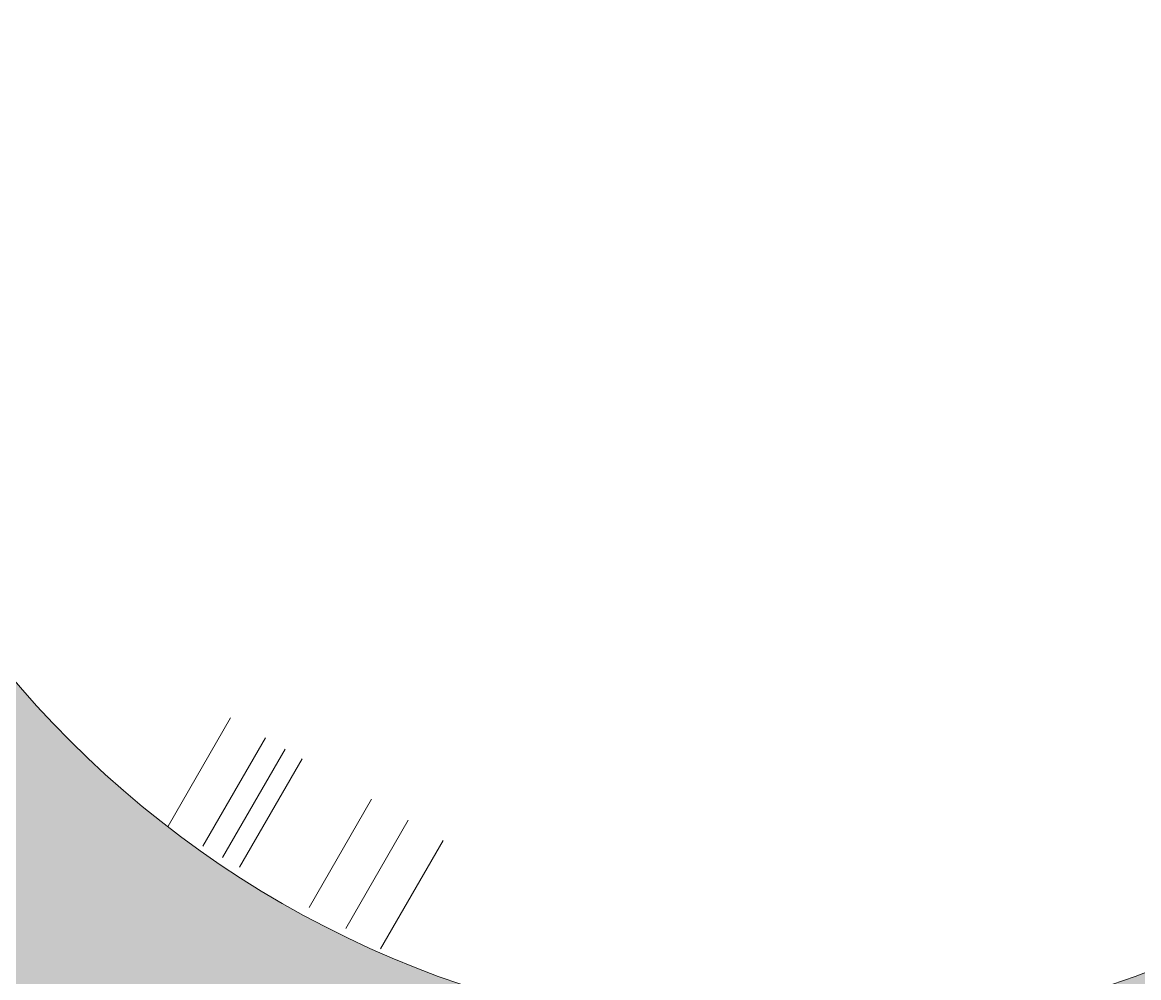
# Model space of a CAD drawing. Header units: millimetres. Extents: x 1.5 to 37.9, y -0.3 to 12.6.
# Drawn here: x 5.6802 to 5.7695, y 2.771 to 2.8473 of the extents above; entities that cross this region are included whole.
import ezdxf

# ---------------------------------------------------------------- set-up
doc = ezdxf.new("R2010")
doc.units = ezdxf.units.MM
for name, color, linetype, lineweight in [('0.2', 6, 'Continuous', 15), ('0.3', 4, 'Continuous', 20), ('0.6', 1, 'Continuous', 60)]:
    doc.layers.add(name, color=color, linetype=linetype, lineweight=lineweight)

msp = doc.modelspace()

# ---------------------------------------------------------------- hatches: boundary and pattern name
at = {"layer": '0.6'}
h = msp.add_hatch(color=256, dxfattribs=at)
h.dxf.hatch_style = 1
h.paths.add_polyline_path([(5.721316, 2.959849, 0.084423), (5.68521, 2.946907), (5.683043, 2.945656, 0.21922), (5.628633, 2.866918), (5.662684, 2.866918, -0.275691), (5.721316, 2.925775)])
h.paths.add_polyline_path([(5.761316, 2.959849), (5.761316, 2.925775, -0.275691), (5.819947, 2.866918), (5.853999, 2.866918, 0.315371)])
h.paths.add_polyline_path([(5.853891, 2.826918), (5.819794, 2.826918, -0.273624), (5.761316, 2.768665), (5.761316, 2.73459, 0.313898)])
h.paths.add_polyline_path([(5.662838, 2.826918), (5.62874, 2.826918, 0.194312), (5.674414, 2.754432), (5.694412, 2.742886, 0.061764), (5.721316, 2.73459), (5.721316, 2.768665, -0.273624)])

# ---------------------------------------------------------------- linework, layer by layer
at = {"layer": '0.2'}
for points in [[(5.691837, 2.783096), (5.696837, 2.791756)], [(5.691837, 2.783096), (5.696837, 2.791756)], [(5.694617, 2.78149), (5.699617, 2.79015)], [(5.694617, 2.78149), (5.699617, 2.79015)], [(5.696189, 2.780582), (5.70119, 2.789242)], [(5.696189, 2.780582), (5.70119, 2.789242)], [(5.697549, 2.779797), (5.70255, 2.788457)], [(5.697549, 2.779797), (5.70255, 2.788457)], [(5.70311, 2.776586), (5.70811, 2.785246)], [(5.70311, 2.776586), (5.70811, 2.785246)], [(5.706042, 2.774893), (5.711043, 2.783553)], [(5.706042, 2.774893), (5.711043, 2.783553)], [(5.708822, 2.773287), (5.713823, 2.781947)], [(5.708822, 2.773287), (5.713823, 2.781947)]]:
    msp.add_lwpolyline(points, dxfattribs=at)
at = {"layer": '0.2', "extrusion": (0.04522, 0.987029, 0.154042)}
for points in [[(-5.56595, -0.21082), (-5.563099, -0.220405)], [(-5.56595, -0.240343), (-5.563099, -0.249928)], [(-5.561351, -0.209452), (-5.5585, -0.219037)], [(-5.561351, -0.238975), (-5.5585, -0.24856)], [(-5.577665, -0.224737), (-5.580516, -0.215152)], [(-5.577665, -0.25426), (-5.580516, -0.244675)], [(-5.573066, -0.223369), (-5.575917, -0.213784)], [(-5.573066, -0.252892), (-5.575917, -0.243307)]]:
    msp.add_lwpolyline(points, dxfattribs=at)
at = {"layer": '0.2', "extrusion": (0.199618, 0.944024, -0.262623)}
for points in [[(-4.996037, 1.270341), (-5.002309, 1.262552)], [(-4.996037, 1.241511), (-5.002309, 1.233722)], [(-5.014684, 1.272517), (-5.008413, 1.280306)], [(-5.014684, 1.243686), (-5.008413, 1.251475)], [(-4.992936, 1.267845), (-4.999208, 1.260056)], [(-4.992936, 1.239014), (-4.999208, 1.231225)], [(-5.011583, 1.27002), (-5.005312, 1.277809)], [(-5.011583, 1.24119), (-5.005312, 1.248979)]]:
    msp.add_lwpolyline(points, dxfattribs=at)
at = {"layer": '0.2', "extrusion": (-0.169303, 0.097765, 0.980703)}
for points in [[(-5.266426, 3.533396), (-5.266426, 3.523396)], [(-5.266426, 3.527555), (-5.266426, 3.517555)], [(-5.266426, 3.523396), (-5.266426, 3.533396)], [(-5.266426, 3.517555), (-5.266426, 3.527555)], [(-5.256426, 3.533396), (-5.256426, 3.523396)], [(-5.256426, 3.527555), (-5.256426, 3.517555)], [(-5.256426, 3.523396), (-5.256426, 3.533396)], [(-5.256426, 3.517555), (-5.256426, 3.527555)]]:
    msp.add_lwpolyline(points, dxfattribs=at)
at = {"layer": '0.2', "extrusion": (0.500068, 0.865986, 9.57833e-16)}
msp.add_lwpolyline([(-3.542343, 0.257231), (-3.542409, 0.257337), (-3.542477, 0.257441), (-3.542549, 0.257546), (-3.542624, 0.257649), (-3.542701, 0.257752), (-3.542782, 0.257853), (-3.542866, 0.257953), (-3.542952, 0.258053), (-3.543042, 0.25815), (-3.543134, 0.258247), (-3.54323, 0.258341), (-3.543328, 0.258434), (-3.543429, 0.258526), (-3.543533, 0.258615), (-3.54364, 0.258702), (-3.543749, 0.258787), (-3.543862, 0.258869), (-3.543976, 0.25895), (-3.544094, 0.259027), (-3.544213, 0.259102), (-3.544335, 0.259174), (-3.544459, 0.259244), (-3.544586, 0.25931), (-3.544714, 0.259373), (-3.544845, 0.259433), (-3.544977, 0.25949), (-3.54511, 0.259544), (-3.545246, 0.259594), (-3.545383, 0.259641), (-3.545521, 0.259684), (-3.54566, 0.259724), (-3.5458, 0.25976), (-3.545942, 0.259792), (-3.546084, 0.259821), (-3.546226, 0.259846), (-3.546369, 0.259867), (-3.546512, 0.259885), (-3.546656, 0.259899), (-3.546799, 0.259909), (-3.546943, 0.259916), (-3.547086, 0.259918), (-3.547229, 0.259918), (-3.547371, 0.259913), (-3.547512, 0.259905), (-3.547653, 0.259894), (-3.547793, 0.259878), (-3.547931, 0.25986), (-3.548069, 0.259838), (-3.548205, 0.259813), (-3.54834, 0.259785), (-3.548474, 0.259753), (-3.548605, 0.259719), (-3.548735, 0.259682), (-3.548864, 0.259641), (-3.54899, 0.259598), (-3.549115, 0.259553), (-3.549237, 0.259504), (-3.549358, 0.259454), (-3.549476, 0.2594), (-3.549592, 0.259345), (-3.549706, 0.259288), (-3.549817, 0.259228), (-3.549926, 0.259166), (-3.550033, 0.259103), (-3.550139, 0.259037), (-3.550243, 0.258969), (-3.550348, 0.258897), (-3.550451, 0.258822), (-3.550554, 0.258745), (-3.550655, 0.258664), (-3.550755, 0.25858), (-3.550855, 0.258494), (-3.550952, 0.258404), (-3.551049, 0.258312), (-3.551143, 0.258216), (-3.551236, 0.258118), (-3.551328, 0.258017), (-3.551417, 0.257913), (-3.551504, 0.257806), (-3.551589, 0.257696), (-3.551671, 0.257584), (-3.551752, 0.25747), (-3.551829, 0.257352), (-3.551904, 0.257233), (-3.551976, 0.257111), (-3.552046, 0.256986), (-3.552112, 0.25686), (-3.552175, 0.256732), (-3.552235, 0.256601), (-3.552292, 0.256469), (-3.552346, 0.256335), (-3.552396, 0.2562), (-3.552443, 0.256063), (-3.552486, 0.255925), (-3.552526, 0.255786), (-3.552562, 0.255646), (-3.552594, 0.255504), (-3.552623, 0.255362), (-3.552648, 0.25522), (-3.552669, 0.255077), (-3.552687, 0.254934), (-3.552701, 0.25479), (-3.552711, 0.254647), (-3.552718, 0.254503), (-3.55272, 0.25436), (-3.55272, 0.254217), (-3.552715, 0.254075), (-3.552707, 0.253934), (-3.552695, 0.253793), (-3.55268, 0.253653), (-3.552662, 0.253514), (-3.55264, 0.253377), (-3.552615, 0.253241), (-3.552587, 0.253106), (-3.552555, 0.252972), (-3.552521, 0.252841), (-3.552484, 0.252711), (-3.552443, 0.252582), (-3.5524, 0.252456), (-3.552355, 0.252331), (-3.552306, 0.252209), (-3.552256, 0.252088), (-3.552202, 0.25197), (-3.552147, 0.251854), (-3.55209, 0.25174), (-3.55203, 0.251629), (-3.551968, 0.25152), (-3.551905, 0.251413), (-3.551839, 0.251307), (-3.551771, 0.251202), (-3.551699, 0.251098), (-3.551624, 0.250995), (-3.551547, 0.250892), (-3.551466, 0.250791), (-3.551382, 0.25069), (-3.551296, 0.250591), (-3.551206, 0.250494), (-3.551114, 0.250397), (-3.551018, 0.250303), (-3.55092, 0.25021), (-3.550819, 0.250118), (-3.550715, 0.250029), (-3.550608, 0.249942), (-3.550498, 0.249857), (-3.550386, 0.249775), (-3.550272, 0.249694), (-3.550154, 0.249617), (-3.550035, 0.249542), (-3.549913, 0.24947), (-3.549788, 0.2494), (-3.549662, 0.249334), (-3.549534, 0.249271), (-3.549403, 0.249211), (-3.549271, 0.249154), (-3.549137, 0.2491), (-3.549002, 0.24905), (-3.548865, 0.249003), (-3.548727, 0.24896), (-3.548588, 0.24892), (-3.548448, 0.248884), (-3.548306, 0.248852), (-3.548164, 0.248823), (-3.548022, 0.248798), (-3.547879, 0.248777), (-3.547736, 0.248759), (-3.547592, 0.248745), (-3.547449, 0.248735), (-3.547305, 0.248728), (-3.547162, 0.248726), (-3.547019, 0.248726), (-3.546877, 0.248731), (-3.546736, 0.248739), (-3.546595, 0.24875), (-3.546455, 0.248765), (-3.546316, 0.248784), (-3.546179, 0.248806), (-3.546043, 0.248831), (-3.545908, 0.248859), (-3.545774, 0.248891), (-3.545643, 0.248925), (-3.545512, 0.248962), (-3.545384, 0.249003), (-3.545258, 0.249046), (-3.545133, 0.249091), (-3.545011, 0.24914), (-3.54489, 0.24919), (-3.544772, 0.249244), (-3.544656, 0.249299), (-3.544542, 0.249356), (-3.544431, 0.249416), (-3.544322, 0.249478), (-3.544215, 0.249541), (-3.544109, 0.249607), (-3.544004, 0.249675), (-3.5439, 0.249747), (-3.543797, 0.249822), (-3.543694, 0.249899), (-3.543593, 0.24998), (-3.543492, 0.250064), (-3.543393, 0.25015), (-3.543296, 0.25024), (-3.543199, 0.250332), (-3.543104, 0.250428), (-3.543011, 0.250526), (-3.54292, 0.250627), (-3.542831, 0.250731), (-3.542744, 0.250838), (-3.542659, 0.250948), (-3.542577, 0.25106), (-3.542496, 0.251174), (-3.542419, 0.251292), (-3.542344, 0.251411), (-3.542272, 0.251533), (-3.542202, 0.251657), (-3.542136, 0.251784), (-3.542073, 0.251912), (-3.542013, 0.252043), (-3.541956, 0.252175), (-3.541902, 0.252309), (-3.541852, 0.252444), (-3.541805, 0.252581), (-3.541762, 0.252719), (-3.541722, 0.252858), (-3.541686, 0.252998), (-3.541654, 0.25314), (-3.541625, 0.253282), (-3.5416, 0.253424), (-3.541578, 0.253567), (-3.541561, 0.25371), (-3.541547, 0.253854), (-3.541537, 0.253997), (-3.54153, 0.254141), (-3.541527, 0.254284), (-3.541528, 0.254427), (-3.541533, 0.254569), (-3.541541, 0.25471), (-3.541552, 0.254851), (-3.541567, 0.254991), (-3.541586, 0.25513), (-3.541608, 0.255267), (-3.541633, 0.255403), (-3.541661, 0.255538), (-3.541693, 0.255672), (-3.541727, 0.255803), (-3.541764, 0.255933), (-3.541805, 0.256062), (-3.541848, 0.256188), (-3.541893, 0.256313), (-3.541942, 0.256435), (-3.541992, 0.256556), (-3.542045, 0.256674), (-3.542101, 0.25679), (-3.542158, 0.256904), (-3.542218, 0.257015), (-3.54228, 0.257124)], close=True, dxfattribs=at)
at = {"layer": '0.2', "extrusion": (0.500068, 0.865986, 9.99478e-16)}
msp.add_lwpolyline([(-3.542343, 0.227352), (-3.542409, 0.227457), (-3.542477, 0.227562), (-3.542549, 0.227666), (-3.542624, 0.22777), (-3.542701, 0.227872), (-3.542782, 0.227974), (-3.542866, 0.228074), (-3.542952, 0.228173), (-3.543042, 0.228271), (-3.543134, 0.228368), (-3.54323, 0.228462), (-3.543328, 0.228555), (-3.543429, 0.228646), (-3.543533, 0.228736), (-3.54364, 0.228823), (-3.543749, 0.228908), (-3.543862, 0.22899), (-3.543976, 0.22907), (-3.544094, 0.229148), (-3.544213, 0.229223), (-3.544335, 0.229295), (-3.544459, 0.229364), (-3.544586, 0.229431), (-3.544714, 0.229494), (-3.544845, 0.229554), (-3.544977, 0.229611), (-3.54511, 0.229665), (-3.545246, 0.229715), (-3.545383, 0.229762), (-3.545521, 0.229805), (-3.54566, 0.229845), (-3.5458, 0.229881), (-3.545942, 0.229913), (-3.546084, 0.229942), (-3.546226, 0.229967), (-3.546369, 0.229988), (-3.546512, 0.230006), (-3.546656, 0.23002), (-3.546799, 0.23003), (-3.546943, 0.230036), (-3.547086, 0.230039), (-3.547229, 0.230038), (-3.547371, 0.230034), (-3.547512, 0.230026), (-3.547653, 0.230014), (-3.547793, 0.229999), (-3.547931, 0.229981), (-3.548069, 0.229959), (-3.548205, 0.229934), (-3.54834, 0.229906), (-3.548474, 0.229874), (-3.548605, 0.22984), (-3.548735, 0.229802), (-3.548864, 0.229762), (-3.54899, 0.229719), (-3.549115, 0.229673), (-3.549237, 0.229625), (-3.549358, 0.229574), (-3.549476, 0.229521), (-3.549592, 0.229466), (-3.549706, 0.229408), (-3.549817, 0.229349), (-3.549926, 0.229287), (-3.550033, 0.229224), (-3.550139, 0.229158), (-3.550243, 0.229089), (-3.550348, 0.229018), (-3.550451, 0.228943), (-3.550554, 0.228865), (-3.550655, 0.228785), (-3.550755, 0.228701), (-3.550855, 0.228615), (-3.550952, 0.228525), (-3.551049, 0.228433), (-3.551143, 0.228337), (-3.551236, 0.228239), (-3.551328, 0.228138), (-3.551417, 0.228034), (-3.551504, 0.227927), (-3.551589, 0.227817), (-3.551671, 0.227705), (-3.551752, 0.22759), (-3.551829, 0.227473), (-3.551904, 0.227353), (-3.551976, 0.227231), (-3.552046, 0.227107), (-3.552112, 0.226981), (-3.552175, 0.226852), (-3.552235, 0.226722), (-3.552292, 0.22659), (-3.552346, 0.226456), (-3.552396, 0.226321), (-3.552443, 0.226184), (-3.552486, 0.226046), (-3.552526, 0.225907), (-3.552562, 0.225766), (-3.552594, 0.225625), (-3.552623, 0.225483), (-3.552648, 0.225341), (-3.552669, 0.225198), (-3.552687, 0.225054), (-3.552701, 0.224911), (-3.552711, 0.224767), (-3.552718, 0.224624), (-3.55272, 0.224481), (-3.55272, 0.224338), (-3.552715, 0.224196), (-3.552707, 0.224054), (-3.552695, 0.223914), (-3.55268, 0.223774), (-3.552662, 0.223635), (-3.55264, 0.223498), (-3.552615, 0.223361), (-3.552587, 0.223227), (-3.552555, 0.223093), (-3.552521, 0.222961), (-3.552484, 0.222831), (-3.552443, 0.222703), (-3.5524, 0.222577), (-3.552355, 0.222452), (-3.552306, 0.22233), (-3.552256, 0.222209), (-3.552202, 0.222091), (-3.552147, 0.221975), (-3.55209, 0.221861), (-3.55203, 0.22175), (-3.551968, 0.22164), (-3.551905, 0.221534), (-3.551839, 0.221428), (-3.551771, 0.221323), (-3.551699, 0.221219), (-3.551624, 0.221116), (-3.551547, 0.221013), (-3.551466, 0.220912), (-3.551382, 0.220811), (-3.551296, 0.220712), (-3.551206, 0.220614), (-3.551114, 0.220518), (-3.551018, 0.220423), (-3.55092, 0.22033), (-3.550819, 0.220239), (-3.550715, 0.22015), (-3.550608, 0.220063), (-3.550498, 0.219978), (-3.550386, 0.219895), (-3.550272, 0.219815), (-3.550154, 0.219738), (-3.550035, 0.219663), (-3.549913, 0.21959), (-3.549788, 0.219521), (-3.549662, 0.219455), (-3.549534, 0.219392), (-3.549403, 0.219331), (-3.549271, 0.219274), (-3.549137, 0.219221), (-3.549002, 0.219171), (-3.548865, 0.219124), (-3.548727, 0.219081), (-3.548588, 0.219041), (-3.548448, 0.219005), (-3.548306, 0.218972), (-3.548164, 0.218944), (-3.548022, 0.218919), (-3.547879, 0.218897), (-3.547736, 0.21888), (-3.547592, 0.218866), (-3.547449, 0.218856), (-3.547305, 0.218849), (-3.547162, 0.218846), (-3.547019, 0.218847), (-3.546877, 0.218852), (-3.546736, 0.21886), (-3.546595, 0.218871), (-3.546455, 0.218886), (-3.546316, 0.218905), (-3.546179, 0.218927), (-3.546043, 0.218952), (-3.545908, 0.21898), (-3.545774, 0.219011), (-3.545643, 0.219046), (-3.545512, 0.219083), (-3.545384, 0.219123), (-3.545258, 0.219166), (-3.545133, 0.219212), (-3.545011, 0.21926), (-3.54489, 0.219311), (-3.544772, 0.219364), (-3.544656, 0.21942), (-3.544542, 0.219477), (-3.544431, 0.219537), (-3.544322, 0.219598), (-3.544215, 0.219662), (-3.544109, 0.219727), (-3.544004, 0.219796), (-3.5439, 0.219868), (-3.543797, 0.219942), (-3.543694, 0.22002), (-3.543593, 0.220101), (-3.543492, 0.220184), (-3.543393, 0.220271), (-3.543296, 0.22036), (-3.543199, 0.220453), (-3.543104, 0.220548), (-3.543011, 0.220647), (-3.54292, 0.220748), (-3.542831, 0.220852), (-3.542744, 0.220959), (-3.542659, 0.221068), (-3.542577, 0.22118), (-3.542496, 0.221295), (-3.542419, 0.221412), (-3.542344, 0.221532), (-3.542272, 0.221654), (-3.542202, 0.221778), (-3.542136, 0.221905), (-3.542073, 0.222033), (-3.542013, 0.222163), (-3.541956, 0.222295), (-3.541902, 0.222429), (-3.541852, 0.222565), (-3.541805, 0.222701), (-3.541762, 0.22284), (-3.541722, 0.222979), (-3.541686, 0.223119), (-3.541654, 0.22326), (-3.541625, 0.223402), (-3.5416, 0.223545), (-3.541578, 0.223688), (-3.541561, 0.223831), (-3.541547, 0.223975), (-3.541537, 0.224118), (-3.54153, 0.224262), (-3.541527, 0.224405), (-3.541528, 0.224547), (-3.541533, 0.22469), (-3.541541, 0.224831), (-3.541552, 0.224972), (-3.541567, 0.225112), (-3.541586, 0.22525), (-3.541608, 0.225388), (-3.541633, 0.225524), (-3.541661, 0.225659), (-3.541693, 0.225792), (-3.541727, 0.225924), (-3.541764, 0.226054), (-3.541805, 0.226183), (-3.541848, 0.226309), (-3.541893, 0.226433), (-3.541942, 0.226556), (-3.541992, 0.226676), (-3.542045, 0.226795), (-3.542101, 0.226911), (-3.542158, 0.227024), (-3.542218, 0.227136), (-3.54228, 0.227245)], close=True, dxfattribs=at)
at = {"layer": '0.2', "extrusion": (0.500068, 0.865986, 3.37324e-15)}
msp.add_lwpolyline([(-3.542343, 0.257231), (-3.542409, 0.257337), (-3.542477, 0.257441), (-3.542549, 0.257546), (-3.542624, 0.257649), (-3.542701, 0.257752), (-3.542782, 0.257853), (-3.542866, 0.257953), (-3.542952, 0.258053), (-3.543042, 0.25815), (-3.543134, 0.258247), (-3.54323, 0.258341), (-3.543328, 0.258434), (-3.543429, 0.258526), (-3.543533, 0.258615), (-3.54364, 0.258702), (-3.543749, 0.258787), (-3.543862, 0.258869), (-3.543976, 0.25895), (-3.544094, 0.259027), (-3.544213, 0.259102), (-3.544335, 0.259174), (-3.544459, 0.259244), (-3.544586, 0.25931), (-3.544714, 0.259373), (-3.544845, 0.259433), (-3.544977, 0.25949), (-3.54511, 0.259544), (-3.545246, 0.259594), (-3.545383, 0.259641), (-3.545521, 0.259684), (-3.54566, 0.259724), (-3.5458, 0.25976), (-3.545942, 0.259792), (-3.546084, 0.259821), (-3.546226, 0.259846), (-3.546369, 0.259867), (-3.546512, 0.259885), (-3.546656, 0.259899), (-3.546799, 0.259909), (-3.546943, 0.259916), (-3.547086, 0.259918), (-3.547229, 0.259918), (-3.547371, 0.259913), (-3.547512, 0.259905), (-3.547653, 0.259894), (-3.547793, 0.259878), (-3.547931, 0.25986), (-3.548069, 0.259838), (-3.548205, 0.259813), (-3.54834, 0.259785), (-3.548474, 0.259753), (-3.548605, 0.259719), (-3.548735, 0.259682), (-3.548864, 0.259641), (-3.54899, 0.259598), (-3.549115, 0.259553), (-3.549237, 0.259504), (-3.549358, 0.259454), (-3.549476, 0.2594), (-3.549592, 0.259345), (-3.549706, 0.259288), (-3.549817, 0.259228), (-3.549926, 0.259166), (-3.550033, 0.259103), (-3.550139, 0.259037), (-3.550243, 0.258969), (-3.550348, 0.258897), (-3.550451, 0.258822), (-3.550554, 0.258745), (-3.550655, 0.258664), (-3.550755, 0.25858), (-3.550855, 0.258494), (-3.550952, 0.258404), (-3.551049, 0.258312), (-3.551143, 0.258216), (-3.551236, 0.258118), (-3.551328, 0.258017), (-3.551417, 0.257913), (-3.551504, 0.257806), (-3.551589, 0.257696), (-3.551671, 0.257584), (-3.551752, 0.25747), (-3.551829, 0.257352), (-3.551904, 0.257233), (-3.551976, 0.257111), (-3.552046, 0.256986), (-3.552112, 0.25686), (-3.552175, 0.256732), (-3.552235, 0.256601), (-3.552292, 0.256469), (-3.552346, 0.256335), (-3.552396, 0.2562), (-3.552443, 0.256063), (-3.552486, 0.255925), (-3.552526, 0.255786), (-3.552562, 0.255646), (-3.552594, 0.255504), (-3.552623, 0.255362), (-3.552648, 0.25522), (-3.552669, 0.255077), (-3.552687, 0.254934), (-3.552701, 0.25479), (-3.552711, 0.254647), (-3.552718, 0.254503), (-3.55272, 0.25436), (-3.55272, 0.254217), (-3.552715, 0.254075), (-3.552707, 0.253934), (-3.552695, 0.253793), (-3.55268, 0.253653), (-3.552662, 0.253514), (-3.55264, 0.253377), (-3.552615, 0.253241), (-3.552587, 0.253106), (-3.552555, 0.252972), (-3.552521, 0.252841), (-3.552484, 0.252711), (-3.552443, 0.252582), (-3.5524, 0.252456), (-3.552355, 0.252331), (-3.552306, 0.252209), (-3.552256, 0.252088), (-3.552202, 0.25197), (-3.552147, 0.251854), (-3.55209, 0.25174), (-3.55203, 0.251629), (-3.551968, 0.25152), (-3.551905, 0.251413), (-3.551839, 0.251307), (-3.551771, 0.251202), (-3.551699, 0.251098), (-3.551624, 0.250995), (-3.551547, 0.250892), (-3.551466, 0.250791), (-3.551382, 0.25069), (-3.551296, 0.250591), (-3.551206, 0.250494), (-3.551114, 0.250397), (-3.551018, 0.250303), (-3.55092, 0.25021), (-3.550819, 0.250118), (-3.550715, 0.250029), (-3.550608, 0.249942), (-3.550498, 0.249857), (-3.550386, 0.249775), (-3.550272, 0.249694), (-3.550154, 0.249617), (-3.550035, 0.249542), (-3.549913, 0.24947), (-3.549788, 0.2494), (-3.549662, 0.249334), (-3.549534, 0.249271), (-3.549403, 0.249211), (-3.549271, 0.249154), (-3.549137, 0.2491), (-3.549002, 0.24905), (-3.548865, 0.249003), (-3.548727, 0.24896), (-3.548588, 0.24892), (-3.548448, 0.248884), (-3.548306, 0.248852), (-3.548164, 0.248823), (-3.548022, 0.248798), (-3.547879, 0.248777), (-3.547736, 0.248759), (-3.547592, 0.248745), (-3.547449, 0.248735), (-3.547305, 0.248728), (-3.547162, 0.248726), (-3.547019, 0.248726), (-3.546877, 0.248731), (-3.546736, 0.248739), (-3.546595, 0.24875), (-3.546455, 0.248765), (-3.546316, 0.248784), (-3.546179, 0.248806), (-3.546043, 0.248831), (-3.545908, 0.248859), (-3.545774, 0.248891), (-3.545643, 0.248925), (-3.545512, 0.248962), (-3.545384, 0.249003), (-3.545258, 0.249046), (-3.545133, 0.249091), (-3.545011, 0.24914), (-3.54489, 0.24919), (-3.544772, 0.249244), (-3.544656, 0.249299), (-3.544542, 0.249356), (-3.544431, 0.249416), (-3.544322, 0.249478), (-3.544215, 0.249541), (-3.544109, 0.249607), (-3.544004, 0.249675), (-3.5439, 0.249747), (-3.543797, 0.249822), (-3.543694, 0.249899), (-3.543593, 0.24998), (-3.543492, 0.250064), (-3.543393, 0.25015), (-3.543296, 0.25024), (-3.543199, 0.250332), (-3.543104, 0.250428), (-3.543011, 0.250526), (-3.54292, 0.250627), (-3.542831, 0.250731), (-3.542744, 0.250838), (-3.542659, 0.250948), (-3.542577, 0.25106), (-3.542496, 0.251174), (-3.542419, 0.251292), (-3.542344, 0.251411), (-3.542272, 0.251533), (-3.542202, 0.251657), (-3.542136, 0.251784), (-3.542073, 0.251912), (-3.542013, 0.252043), (-3.541956, 0.252175), (-3.541902, 0.252309), (-3.541852, 0.252444), (-3.541805, 0.252581), (-3.541762, 0.252719), (-3.541722, 0.252858), (-3.541686, 0.252998), (-3.541654, 0.25314), (-3.541625, 0.253282), (-3.5416, 0.253424), (-3.541578, 0.253567), (-3.541561, 0.25371), (-3.541547, 0.253854), (-3.541537, 0.253997), (-3.54153, 0.254141), (-3.541527, 0.254284), (-3.541528, 0.254427), (-3.541533, 0.254569), (-3.541541, 0.25471), (-3.541552, 0.254851), (-3.541567, 0.254991), (-3.541586, 0.25513), (-3.541608, 0.255267), (-3.541633, 0.255403), (-3.541661, 0.255538), (-3.541693, 0.255672), (-3.541727, 0.255803), (-3.541764, 0.255933), (-3.541805, 0.256062), (-3.541848, 0.256188), (-3.541893, 0.256313), (-3.541942, 0.256435), (-3.541992, 0.256556), (-3.542045, 0.256674), (-3.542101, 0.25679), (-3.542158, 0.256904), (-3.542218, 0.257015), (-3.54228, 0.257124)], close=True, dxfattribs=at)
at = {"layer": '0.2', "extrusion": (0.500068, 0.865986, 3.39406e-15)}
msp.add_lwpolyline([(-3.542343, 0.227352), (-3.542409, 0.227457), (-3.542477, 0.227562), (-3.542549, 0.227666), (-3.542624, 0.22777), (-3.542701, 0.227872), (-3.542782, 0.227974), (-3.542866, 0.228074), (-3.542952, 0.228173), (-3.543042, 0.228271), (-3.543134, 0.228368), (-3.54323, 0.228462), (-3.543328, 0.228555), (-3.543429, 0.228646), (-3.543533, 0.228736), (-3.54364, 0.228823), (-3.543749, 0.228908), (-3.543862, 0.22899), (-3.543976, 0.22907), (-3.544094, 0.229148), (-3.544213, 0.229223), (-3.544335, 0.229295), (-3.544459, 0.229364), (-3.544586, 0.229431), (-3.544714, 0.229494), (-3.544845, 0.229554), (-3.544977, 0.229611), (-3.54511, 0.229665), (-3.545246, 0.229715), (-3.545383, 0.229762), (-3.545521, 0.229805), (-3.54566, 0.229845), (-3.5458, 0.229881), (-3.545942, 0.229913), (-3.546084, 0.229942), (-3.546226, 0.229967), (-3.546369, 0.229988), (-3.546512, 0.230006), (-3.546656, 0.23002), (-3.546799, 0.23003), (-3.546943, 0.230036), (-3.547086, 0.230039), (-3.547229, 0.230038), (-3.547371, 0.230034), (-3.547512, 0.230026), (-3.547653, 0.230014), (-3.547793, 0.229999), (-3.547931, 0.229981), (-3.548069, 0.229959), (-3.548205, 0.229934), (-3.54834, 0.229906), (-3.548474, 0.229874), (-3.548605, 0.22984), (-3.548735, 0.229802), (-3.548864, 0.229762), (-3.54899, 0.229719), (-3.549115, 0.229673), (-3.549237, 0.229625), (-3.549358, 0.229574), (-3.549476, 0.229521), (-3.549592, 0.229466), (-3.549706, 0.229408), (-3.549817, 0.229349), (-3.549926, 0.229287), (-3.550033, 0.229224), (-3.550139, 0.229158), (-3.550243, 0.229089), (-3.550348, 0.229018), (-3.550451, 0.228943), (-3.550554, 0.228865), (-3.550655, 0.228785), (-3.550755, 0.228701), (-3.550855, 0.228615), (-3.550952, 0.228525), (-3.551049, 0.228433), (-3.551143, 0.228337), (-3.551236, 0.228239), (-3.551328, 0.228138), (-3.551417, 0.228034), (-3.551504, 0.227927), (-3.551589, 0.227817), (-3.551671, 0.227705), (-3.551752, 0.22759), (-3.551829, 0.227473), (-3.551904, 0.227353), (-3.551976, 0.227231), (-3.552046, 0.227107), (-3.552112, 0.226981), (-3.552175, 0.226852), (-3.552235, 0.226722), (-3.552292, 0.22659), (-3.552346, 0.226456), (-3.552396, 0.226321), (-3.552443, 0.226184), (-3.552486, 0.226046), (-3.552526, 0.225907), (-3.552562, 0.225766), (-3.552594, 0.225625), (-3.552623, 0.225483), (-3.552648, 0.225341), (-3.552669, 0.225198), (-3.552687, 0.225054), (-3.552701, 0.224911), (-3.552711, 0.224767), (-3.552718, 0.224624), (-3.55272, 0.224481), (-3.55272, 0.224338), (-3.552715, 0.224196), (-3.552707, 0.224054), (-3.552695, 0.223914), (-3.55268, 0.223774), (-3.552662, 0.223635), (-3.55264, 0.223498), (-3.552615, 0.223361), (-3.552587, 0.223227), (-3.552555, 0.223093), (-3.552521, 0.222961), (-3.552484, 0.222831), (-3.552443, 0.222703), (-3.5524, 0.222577), (-3.552355, 0.222452), (-3.552306, 0.22233), (-3.552256, 0.222209), (-3.552202, 0.222091), (-3.552147, 0.221975), (-3.55209, 0.221861), (-3.55203, 0.22175), (-3.551968, 0.22164), (-3.551905, 0.221534), (-3.551839, 0.221428), (-3.551771, 0.221323), (-3.551699, 0.221219), (-3.551624, 0.221116), (-3.551547, 0.221013), (-3.551466, 0.220912), (-3.551382, 0.220811), (-3.551296, 0.220712), (-3.551206, 0.220614), (-3.551114, 0.220518), (-3.551018, 0.220423), (-3.55092, 0.22033), (-3.550819, 0.220239), (-3.550715, 0.22015), (-3.550608, 0.220063), (-3.550498, 0.219978), (-3.550386, 0.219895), (-3.550272, 0.219815), (-3.550154, 0.219738), (-3.550035, 0.219663), (-3.549913, 0.21959), (-3.549788, 0.219521), (-3.549662, 0.219455), (-3.549534, 0.219392), (-3.549403, 0.219331), (-3.549271, 0.219274), (-3.549137, 0.219221), (-3.549002, 0.219171), (-3.548865, 0.219124), (-3.548727, 0.219081), (-3.548588, 0.219041), (-3.548448, 0.219005), (-3.548306, 0.218972), (-3.548164, 0.218944), (-3.548022, 0.218919), (-3.547879, 0.218897), (-3.547736, 0.21888), (-3.547592, 0.218866), (-3.547449, 0.218856), (-3.547305, 0.218849), (-3.547162, 0.218846), (-3.547019, 0.218847), (-3.546877, 0.218852), (-3.546736, 0.21886), (-3.546595, 0.218871), (-3.546455, 0.218886), (-3.546316, 0.218905), (-3.546179, 0.218927), (-3.546043, 0.218952), (-3.545908, 0.21898), (-3.545774, 0.219011), (-3.545643, 0.219046), (-3.545512, 0.219083), (-3.545384, 0.219123), (-3.545258, 0.219166), (-3.545133, 0.219212), (-3.545011, 0.21926), (-3.54489, 0.219311), (-3.544772, 0.219364), (-3.544656, 0.21942), (-3.544542, 0.219477), (-3.544431, 0.219537), (-3.544322, 0.219598), (-3.544215, 0.219662), (-3.544109, 0.219727), (-3.544004, 0.219796), (-3.5439, 0.219868), (-3.543797, 0.219942), (-3.543694, 0.22002), (-3.543593, 0.220101), (-3.543492, 0.220184), (-3.543393, 0.220271), (-3.543296, 0.22036), (-3.543199, 0.220453), (-3.543104, 0.220548), (-3.543011, 0.220647), (-3.54292, 0.220748), (-3.542831, 0.220852), (-3.542744, 0.220959), (-3.542659, 0.221068), (-3.542577, 0.22118), (-3.542496, 0.221295), (-3.542419, 0.221412), (-3.542344, 0.221532), (-3.542272, 0.221654), (-3.542202, 0.221778), (-3.542136, 0.221905), (-3.542073, 0.222033), (-3.542013, 0.222163), (-3.541956, 0.222295), (-3.541902, 0.222429), (-3.541852, 0.222565), (-3.541805, 0.222701), (-3.541762, 0.22284), (-3.541722, 0.222979), (-3.541686, 0.223119), (-3.541654, 0.22326), (-3.541625, 0.223402), (-3.5416, 0.223545), (-3.541578, 0.223688), (-3.541561, 0.223831), (-3.541547, 0.223975), (-3.541537, 0.224118), (-3.54153, 0.224262), (-3.541527, 0.224405), (-3.541528, 0.224547), (-3.541533, 0.22469), (-3.541541, 0.224831), (-3.541552, 0.224972), (-3.541567, 0.225112), (-3.541586, 0.22525), (-3.541608, 0.225388), (-3.541633, 0.225524), (-3.541661, 0.225659), (-3.541693, 0.225792), (-3.541727, 0.225924), (-3.541764, 0.226054), (-3.541805, 0.226183), (-3.541848, 0.226309), (-3.541893, 0.226433), (-3.541942, 0.226556), (-3.541992, 0.226676), (-3.542045, 0.226795), (-3.542101, 0.226911), (-3.542158, 0.227024), (-3.542218, 0.227136), (-3.54228, 0.227245)], close=True, dxfattribs=at)
at = {"layer": '0.3'}
for radius in [0.114391, 0.081061]:
    msp.add_circle((5.741316, 2.84722, 1.178273), radius, dxfattribs=at)

doc.saveas('drawing.dxf')
